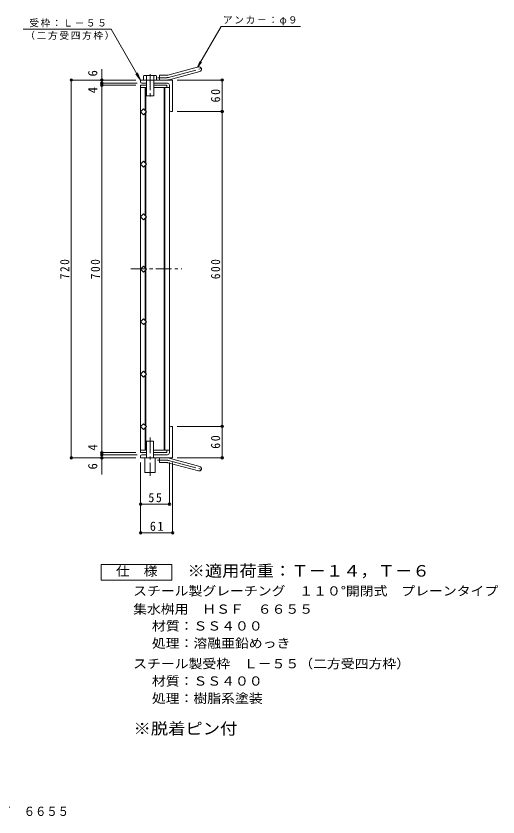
# Model space of a CAD drawing. Units: millimetres, scale not verified. Extents: x -1029 to 1060, y -823 to 801.
# Drawn here: x 141 to 1060, y -823 to 704 of the extents above; entities that cross this region are included whole.
import ezdxf
from ezdxf.enums import TextEntityAlignment as Align

# ---------------------------------------------------------------- set-up
doc = ezdxf.new("R2010")
doc.units = ezdxf.units.MM
doc.header["$LTSCALE"] = 6
doc.header["$PDMODE"] = 32
doc.header["$PDSIZE"] = 4.8
doc.linetypes.add('CHAIN1', pattern=[8, 5, -1, 1, -1])
doc.linetypes.add('CHAIN2', pattern=[12, 9, -1, 1, -1])
for name, color, linetype, lineweight in [('A-1', 2, 'Continuous', 9), ('A-2', 3, 'Continuous', 9), ('A-4', 7, 'Continuous', 9), ('A-5', 7, 'Continuous', 9), ('A-9', 4, 'Continuous', 9), ('F-4_F-4ﾚｲﾔ', 2, 'Continuous', 9)]:
    doc.layers.add(name, color=color, linetype=linetype, lineweight=lineweight)
doc.layers.add('F-5_F-5ﾚｲﾔ', color=2, linetype='Continuous')
doc.styles.add('ＭＳ ゴシック', font='')
doc.styles.get('ＭＳ ゴシック').set_extended_font_data('MS Gothic')

msp = doc.modelspace()

# ---------------------------------------------------------------- linework, layer by layer
at = {"layer": 'A-1'}
for p, q in [((430.517, 590.973), (488.708, 606.565)), ((432.846, 582.28), (491.037, 597.872)), ((439.373, 581.666), (378.373, 581.666)), ((378.373, 581.666), (378.373, 578.167)), ((414.373, 581.666), (414.373, 590.666)), ((428.188, 590.666), (414.373, 590.666)), ((439.373, 581.666), (439.373, 521.667)), ((389.373, 575.667), (380.873, 575.667)), ((429.373, 575.667), (403.373, 575.667)), ((433.373, 571.667), (433.373, 524.167)), ((433.373, -128.334), (433.373, -80.833)), ((435.873, -78.334), (439.373, -78.334)), ((439.373, -138.333), (439.373, -78.334)), ((378.373, -134.834), (378.373, -138.333)), ((389.873, -132.334), (380.873, -132.334)), ((429.373, -132.334), (402.873, -132.334)), ((439.373, -138.333), (378.373, -138.333)), ((414.373, -138.333), (414.373, -147.334)), ((428.188, -147.334), (414.373, -147.334)), ((430.517, -147.64), (488.708, -163.232)), ((432.846, -138.947), (491.037, -154.539))]:
    msp.add_line(p, q, dxfattribs=at)
at = {"layer": 'A-1', "linetype": 'CHAIN2'}
for p, q in [((431.682, 586.627), (496.848, 604.088)), ((428.188, 586.167), (410.568, 586.167)), ((428.188, -142.834), (410.568, -142.834)), ((431.682, -143.294), (496.848, -160.755))]:
    msp.add_line(p, q, dxfattribs=at)
at = {"layer": 'A-1'}
for centre, radius, start, end in [((489.873, 602.219), 4.5, 285.00014, 104.99991), ((428.188, 599.667), 9, 270, 285.00002), ((428.188, 599.667), 18, 270, 285), ((380.873, 578.167), 2.5, 180, 270), ((429.373, 571.667), 4, 0, 90), ((435.873, 524.167), 2.5, 180, 270), ((435.873, -80.833), 2.5, 90, 180), ((380.873, -134.834), 2.5, 90, 180), ((429.373, -128.334), 4, 270, 0), ((428.188, -156.334), 18, 74.99998, 89.99998), ((428.188, -156.334), 9, 74.99998, 90), ((489.873, -158.886), 4.5, 255.00008, 74.99986)]:
    msp.add_arc(centre, radius, start, end, dxfattribs=at)
at = {"layer": 'A-1', "linetype": 'CHAIN2'}
for centre, start, end in [((428.188, 599.667), 270, 284.99995), ((428.188, -156.334), 75.00005, 90)]:
    msp.add_arc(centre, 13.5, start, end, dxfattribs=at)
at = {"layer": 'A-2'}
for p, q in [((378.373, 571.667), (378.373, 321.167)), ((378.373, 571.667), (389.373, 571.667)), ((378.373, 567.167), (389.373, 567.167)), ((386.873, 567.167), (386.873, 523.98)), ((388.372, 567.167), (388.372, 522.48)), ((403.373, 571.667), (428.373, 571.667)), ((423.373, 567.167), (423.373, 321.167)), ((424.873, 567.167), (424.873, 321.167)), ((428.373, 571.667), (428.373, 567.167)), ((388.372, 519.853), (388.372, 422.481)), ((386.873, 518.353), (386.873, 423.98)), ((386.873, 418.353), (386.873, 323.98)), ((388.372, 419.853), (388.372, 322.48)), ((378.373, -128.333), (378.373, 321.167)), ((423.373, -123.833), (423.373, 321.167)), ((424.873, -123.833), (424.873, 321.167)), ((386.873, 223.98), (386.873, 318.353)), ((388.372, 222.48), (388.372, 319.853)), ((386.873, 123.98), (386.873, 218.353)), ((388.372, 122.48), (388.372, 219.853)), ((386.873, 23.98), (386.873, 118.353)), ((388.372, 22.48), (388.372, 119.853)), ((386.873, -76.02), (386.873, 18.353)), ((388.372, -77.52), (388.372, 19.853)), ((386.873, -123.833), (386.873, -81.647)), ((388.372, -123.833), (388.372, -80.147)), ((378.373, -123.833), (389.873, -123.833)), ((378.373, -128.333), (389.873, -128.333))]:
    msp.add_line(p, q, dxfattribs=at)
at = {"layer": 'A-2', "linetype": 'CHAIN1'}
msp.add_line((359.451, 221.667), (456.846, 221.667), dxfattribs=at)
at = {"layer": 'A-2'}
for points in [[(403.373, 567.167), (433.373, 567.167), (433.373, 321.167)], [(402.873, -123.833), (433.373, -123.833), (433.373, 321.167)], [(402.873, -128.333), (428.373, -128.333), (428.373, -123.834)]]:
    msp.add_lwpolyline(points, dxfattribs=at)
for points in [[(389.686, 521.167), (384.029, 515.51), (378.373, 521.167), (384.029, 526.823)], [(389.686, 421.167), (384.029, 415.51), (378.373, 421.167), (384.029, 426.824)], [(389.686, 321.167), (384.029, 315.51), (378.373, 321.167), (384.029, 326.824)], [(389.686, 221.166), (384.029, 226.823), (378.373, 221.166), (384.029, 215.51)], [(389.686, 121.166), (384.029, 126.823), (378.373, 121.166), (384.029, 115.51)], [(389.686, 21.166), (384.029, 26.823), (378.373, 21.166), (384.029, 15.51)], [(389.686, -78.834), (384.029, -73.177), (378.373, -78.834), (384.029, -84.49)]]:
    msp.add_lwpolyline(points, close=True, dxfattribs=at)
at = {"layer": 'A-4'}
for p, q in [((304.589, 602.44), (304.589, -170.219)), ((369.373, 581.667), (244.41, 581.667)), ((246.21, 581.667), (246.21, -138.333)), ((448.373, 581.666), (535.695, 581.666)), ((533.895, 581.666), (533.895, 521.667)), ((371.873, 575.667), (302.789, 575.667)), ((369.373, 571.667), (302.789, 571.667)), ((448.373, 521.667), (535.695, 521.667)), ((533.895, 521.667), (533.895, -138.333)), ((448.373, -78.334), (535.695, -78.334)), ((369.373, -128.334), (302.789, -128.334)), ((371.873, -132.334), (302.789, -132.334)), ((369.373, -138.333), (244.41, -138.333)), ((313.589, -138.334), (306.389, -138.334)), ((378.373, -147.334), (378.373, -283.014)), ((433.373, -147.334), (433.373, -228.451)), ((439.373, -147.334), (439.373, -283.014)), ((448.373, -138.333), (535.695, -138.333)), ((378.373, -226.651), (433.373, -226.651)), ((378.373, -235.651), (378.373, -228.451)), ((378.373, -281.214), (439.373, -281.214))]:
    msp.add_line(p, q, dxfattribs=at)
at = {"layer": 'A-4', "color": 2}
msp.add_line((435.873, 521.667), (439.373, 521.667), dxfattribs=at)
at = {"layer": 'A-4'}
for p in [(246.21, 581.667), (304.589, 581.667), (533.895, 581.666), (304.589, 575.667), (304.589, 571.667), (533.895, 521.667), (533.895, -78.334), (246.21, -138.333), (304.589, -128.334), (304.589, -132.334), (304.589, -138.334), (533.895, -138.333), (378.373, -226.651), (433.373, -226.651), (378.373, -281.214), (439.373, -281.214)]:
    msp.add_point(p, dxfattribs=at)
at = {"layer": 'A-5'}
for p, q in [((154.678, 678.467), (322.485, 678.467)), ((378.373, 581.666), (322.485, 678.467)), ((487.123, 606.116), (491.906, 617.664)), ((487.123, 606.116), (494.732, 616.033)), ((378.373, 581.666), (372.632, 595.525)), ((378.373, 581.666), (369.241, 593.567))]:
    msp.add_line(p, q, dxfattribs=at)
msp.add_lwpolyline([(487.123, 606.116), (531.745, 683.404), (683.609, 683.404)], dxfattribs=at)
at = {"layer": 'A-9'}
for p, q in [((386.653, 590.627), (406.092, 590.627)), ((389.373, 581.666), (389.373, 589.586)), ((389.373, 581.666), (389.373, 551.667)), ((403.373, 581.666), (403.373, 589.586)), ((403.373, 581.666), (403.373, 551.667)), ((408.812, 589.586), (408.812, 581.666)), ((389.373, 551.667), (403.373, 551.667)), ((389.873, -106.636), (402.873, -106.636)), ((389.873, -106.636), (389.873, -138.333)), ((402.873, -106.636), (402.873, -138.333)), ((386.373, -138.333), (386.373, -166.333)), ((406.373, -138.333), (406.373, -166.333)), ((386.373, -166.333), (406.373, -166.333))]:
    msp.add_line(p, q, dxfattribs=at)
at = {"layer": 'A-9', "linetype": 'CHAIN1'}
for p, q in [((396.373, 592.562), (396.373, 546.205)), ((396.373, -99.63), (396.373, -172.825))]:
    msp.add_line(p, q, dxfattribs=at)
at = {"layer": 'A-9'}
msp.add_lwpolyline([(383.934, 589.586), (383.934, 581.666), (408.812, 581.666)], dxfattribs=at)
for centre, radius, start, end in [((386.653, 586.553), 4.074, 48.12389, 131.8763), ((396.373, 566.56), 24.066, 73.09029, 106.90971), ((406.092, 586.553), 4.074, 48.1237, 131.87611)]:
    msp.add_arc(centre, radius, start, end, dxfattribs=at)
at = {"layer": 'F-4_F-4ﾚｲﾔ'}
msp.add_lwpolyline([(302.838, -371.224), (302.838, -341.224), (437.837, -341.224), (437.837, -371.224)], close=True, dxfattribs=at)

# ---------------------------------------------------------------- texts
at = {"layer": 'A-4', "color": 2, "style": 'ＭＳ ゴシック'}
for s, p in [('6', (300.989, 588.532)), ('4', (300.989, 556.398)), ('4', (300.989, -124.435)), ('6', (300.989, -160.376))]:
    msp.add_text(s, height=17.6, rotation=90, dxfattribs=at).set_placement(p, align=Align.BOTTOM_LEFT)
at = {"layer": 'A-4', "color": 2, "char_height": 17.6, "attachment_point": 7, "rotation": 90, "style": 'ＭＳ ゴシック'}
for s, insert in [('\\T1.27;\\W0.95;60', (530.295, 538.917)), ('\\T1.27;\\W0.9;720', (242.61, 202.167)), ('\\T1.27;\\W0.9;700', (300.989, 202.167)), ('\\T1.27;\\W0.9;600', (530.295, 202.167)), ('\\T1.27;\\W0.95;60', (530.295, -121.084))]:
    msp.add_mtext(s, dxfattribs=dict(at, insert=insert))
at = {"layer": 'A-4', "color": 2, "char_height": 17.6, "attachment_point": 7, "style": 'ＭＳ ゴシック'}
for s, insert in [('\\T1.27;\\W0.95;55', (393.123, -223.051)), ('\\T1.27;\\W0.95;61', (396.123, -277.614))]:
    msp.add_mtext(s, dxfattribs=dict(at, insert=insert))
at = {"layer": 'A-5', "char_height": 13.2, "attachment_point": 7, "style": 'ＭＳ ゴシック'}
for s, insert in [('\\T1.17;アンカ－：φ９', (535.33, 685.901)), ('\\T1.17;受枠：Ｌ－５５', (165.939, 682.208)), ('\\T1.17;（二方受四方枠）', (158.473, 658.069))]:
    msp.add_mtext(s, dxfattribs=dict(at, insert=insert))
at = {"layer": 'F-4_F-4ﾚｲﾔ', "style": 'ＭＳ ゴシック', "width": 1.1}
for s, p in [('仕\u3000様', (331.338, -368.225)), ('スチール製グレーチング\u3000１１０°開閉式\u3000プレーンタイプ', (364.091, -405.977)), ('集水桝用\u3000ＨＳＦ\u3000６６５５', (364.091, -440.664)), ('材質：ＳＳ４００', (399.919, -472.646)), ('処理：溶融亜鉛めっき', (399.919, -505.647)), ('スチール製受枠\u3000Ｌ－５５（二方受四方枠）', (364.092, -544.647)), ('材質：ＳＳ４００', (399.918, -577.647)), ('処理：樹脂系塗装', (399.918, -610.647))]:
    msp.add_text(s, height=17.6, dxfattribs=at).set_placement(p, align=Align.BOTTOM_LEFT)
at = {"layer": 'F-4_F-4ﾚｲﾔ', "color": 3, "style": 'ＭＳ ゴシック', "width": 1.1}
msp.add_text('※脱着ピン付', height=21.99, dxfattribs=at).set_placement((364.849, -671.861), align=Align.BOTTOM_LEFT)
at = {"layer": 'F-5_F-5ﾚｲﾔ', "color": 3, "style": 'ＭＳ ゴシック', "width": 1.1}
msp.add_text('※適用荷重：Ｔ－１４，Ｔ－６', height=21.99, dxfattribs=at).set_placement((467.837, -371.224), align=Align.BOTTOM_LEFT)
at = {"layer": 'F-5_F-5ﾚｲﾔ', "style": 'ＭＳ ゴシック', "width": 0.9}
msp.add_text('集水桝用\u3000ＨＳＦ\u3000６６５５', height=17.6, dxfattribs=at).set_placement((-39.071, -825.907), align=Align.BOTTOM_LEFT)

doc.saveas('drawing.dxf')
